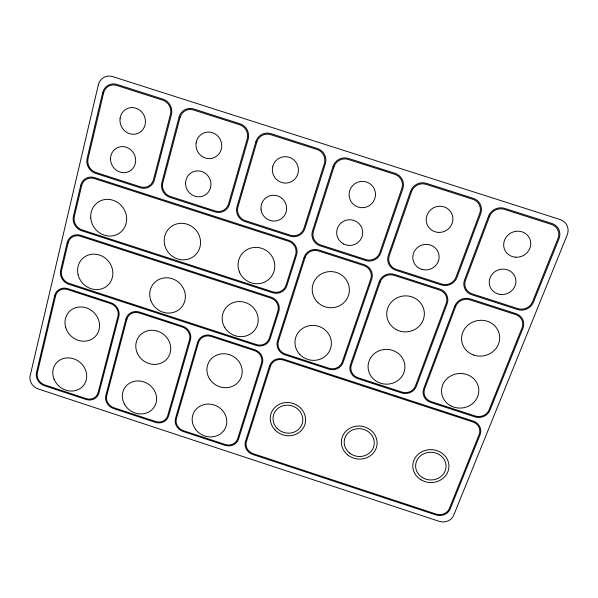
<?xml version="1.0" encoding="UTF-8"?>
<svg xmlns="http://www.w3.org/2000/svg" width="598" height="598" viewBox="0 0 598 598"><rect width="100%" height="100%" fill="white"/><g stroke="black" fill="none" stroke-linecap="round" stroke-linejoin="round"><path stroke-width="0.9" d="M98.311 84.931L30.154 375.723A11.1 9.897 39.7 0 0 38.182 388.932L439.216 521.336A11.295 10.106 2.9 0 0 453.635 515.394L567.203 234.909A12.864 11.975 -28.2 0 0 560.064 219.511L112.633 76.581A12.64 11.683 68.6 0 0 98.311 84.931M54.672 295.636L36.5 372.502A11.123 9.942 39.7 0 0 44.521 385.755L85.985 399.434A11.093 10.002 36.7 0 0 98.909 393.08L118.823 316.611A11.437 10.525 42.2 0 0 110.779 302.708L67.851 288.685A11.474 10.443 45.2 0 0 54.672 295.636M67.2 242.616L60.667 270.244A11.594 10.607 47.5 0 0 68.905 284.312L256.071 345.42A11.482 10.914 25.4 0 0 270.214 338.588L278.78 311.416A11.586 11.115 26.5 0 0 271.088 297.169L80.678 235.32A11.736 10.786 50.2 0 0 67.2 242.616M80.752 185.275L73.427 216.282A11.87 10.951 53 0 0 81.769 230.783L272.479 292.699A11.691 11.317 28.2 0 0 286.95 285.53L296.571 255.04A11.818 11.556 31.8 0 0 288.789 240.314L94.551 177.606A12.035 11.138 56.6 0 0 80.752 185.275M102.632 92.735L87.114 158.388A12.192 11.295 59.9 0 0 95.568 173.368L140.246 187.779A12.124 11.407 59 0 0 154.381 180.073L171.394 114.749A12.521 11.781 69.2 0 0 162.97 99.148L116.946 84.438A12.588 11.661 68 0 0 102.632 92.735M55.554 295.92L37.36 372.786A10.196 9.112 39.7 0 0 44.715 384.933L86.194 398.619A10.166 9.172 36.7 0 0 98.042 392.789L117.933 316.32A10.48 9.65 42.2 0 0 110.555 303.575L67.641 289.552A10.517 9.575 45.2 0 0 55.554 295.92M68.105 242.908L61.564 270.543A10.629 9.725 47.5 0 0 69.114 283.43L256.34 344.553A10.525 10.002 25.4 0 0 269.302 338.289L277.868 311.117A10.622 10.188 26.5 0 0 270.812 298.058L80.461 236.225A10.757 9.889 50.2 0 0 68.105 242.908M81.679 185.574L74.339 216.581A10.884 10.039 53 0 0 81.986 229.879L272.763 291.809A10.719 10.375 28.2 0 0 286.023 285.231L295.636 254.733A10.831 10.592 31.8 0 0 288.498 241.241L94.327 178.548A11.033 10.211 56.6 0 0 81.679 185.574M103.581 93.041L88.041 158.687A11.175 10.353 59.9 0 0 95.8 172.418L140.485 186.845A11.115 10.458 59 0 0 153.447 179.766L170.437 114.442A11.482 10.794 69.2 0 0 162.716 100.15L116.7 85.439A11.541 10.689 68 0 0 103.581 93.041M125.969 318.951L105.861 395.368A11.078 10.039 34.5 0 0 113.687 408.576L155.331 422.315A11.07 10.091 30.7 0 0 168.554 416.036L190.418 340.023A11.384 10.637 35 0 0 182.592 326.164L139.469 312.074A11.407 10.577 39.7 0 0 125.969 318.951M179.056 117.201L161.879 182.487A12.08 11.482 58 0 0 170.101 197.415L214.988 211.901A12.02 11.586 55.4 0 0 229.468 204.269L248.155 139.312A12.409 11.967 72.8 0 0 239.977 123.764L193.73 108.986A12.476 11.855 70.2 0 0 179.056 117.201M126.866 319.242L106.728 395.659A10.159 9.209 34.5 0 0 113.904 407.761L155.555 421.508A10.144 9.254 30.7 0 0 167.679 415.745L189.521 339.731A10.435 9.755 35 0 0 182.345 327.024L139.237 312.941A10.458 9.695 39.7 0 0 126.866 319.242M180.013 117.507L162.813 182.786A11.078 10.525 58 0 0 170.355 196.48L215.258 210.967A11.018 10.622 55.4 0 0 228.533 203.97L247.198 139.005A11.377 10.973 72.8 0 0 239.701 124.758L193.46 109.98A11.437 10.869 70.2 0 0 180.013 117.507M197.594 342.37L175.535 418.338A11.063 10.121 27.9 0 0 183.152 431.494L224.983 445.301A11.07 10.159 23.3 0 0 238.505 439.096L262.335 363.539A11.377 10.719 24.6 0 0 254.733 349.725L211.408 335.575A11.377 10.682 31.2 0 0 197.594 342.37M255.854 141.778L237.002 206.699A11.982 11.661 52 0 0 244.986 221.581L290.09 236.135A11.93 11.758 38.7 0 0 304.92 228.586L325.29 164.002A12.311 12.154 88.9 0 0 317.366 148.506L270.887 133.646A12.371 12.05 75.9 0 0 255.854 141.778M198.491 342.661L176.403 418.622A10.144 9.276 27.9 0 0 183.392 430.695L225.229 444.493A10.151 9.306 23.3 0 0 237.623 438.805L261.438 363.248A10.428 9.83 24.6 0 0 254.464 350.585L211.154 336.435A10.428 9.785 31.2 0 0 198.491 342.661M256.819 142.085L237.937 206.998A10.981 10.689 52 0 0 245.262 220.647L290.381 235.208A10.936 10.779 38.6 0 0 303.971 228.279L324.325 163.695A11.287 11.138 88.9 0 0 317.06 149.493L270.595 134.64A11.34 11.041 75.9 0 0 256.819 142.085M269.549 365.901L245.516 441.406A11.085 10.173 20.2 0 0 252.924 454.525L435.793 514.871A11.31 10.144 2.9 0 0 450.227 508.891L480.082 434.746A11.668 10.674 -2.7 0 0 473.138 421.067L283.676 359.181A11.392 10.742 20 0 0 269.549 365.901M304.068 257.461L277.487 340.957A11.489 10.928 19.8 0 0 285.067 354.883L328.653 369.116A11.526 10.936 11.7 0 0 343.117 362.366L371.679 279.311A11.885 11.571 1.6 0 0 364.137 264.645L318.884 250.031A11.825 11.579 18.7 0 0 304.068 257.461M333.026 166.476L312.477 231.022A11.93 11.788 17.3 0 0 320.229 245.86L365.55 260.489A12.012 11.766 -6.4 0 0 380.724 253.021L402.805 188.811A12.401 12.162 -39.2 0 0 395.136 173.36L348.432 158.433A12.311 12.192 -65.5 0 0 333.026 166.476M270.453 366.193L246.391 441.698A10.159 9.321 20.2 0 0 253.186 453.718L436.106 514.078A10.368 9.299 2.9 0 0 449.337 508.599L479.17 434.447A10.697 9.785 -2.7 0 0 472.809 421.911L283.4 360.041A10.443 9.845 20 0 0 270.453 366.193M305.002 257.76L278.399 341.256A10.532 10.017 19.8 0 0 285.343 354.023L328.945 368.256A10.57 10.024 11.7 0 0 342.206 362.067L370.738 279.012A10.899 10.607 1.6 0 0 363.823 265.564L318.584 250.958A10.839 10.614 18.7 0 0 305.002 257.76M333.998 166.79L313.427 231.329A10.936 10.809 17.3 0 0 320.528 244.933L365.864 259.562A11.011 10.786 -6.4 0 0 379.775 252.715L401.834 188.497A11.362 11.145 -39.2 0 0 394.807 174.339L348.111 159.419A11.287 11.175 -65.5 0 0 333.998 166.79M379.214 281.748L350.428 364.75A11.571 10.928 7 0 0 357.783 378.624L401.572 392.923A11.639 10.906 1.3 0 0 416.365 386.248L447.147 303.709A12.05 11.497 -10.6 0 0 439.844 289.081L394.374 274.407A11.945 11.549 -5 0 0 379.214 281.748M410.579 191.3L388.326 255.473A12.08 11.728 -12.1 0 0 395.831 270.259L441.369 284.954A12.192 11.668 -16 0 0 456.894 277.569L480.702 213.74A12.595 12.057 -30.3 0 0 473.287 198.342L426.352 183.339A12.476 12.117 -33.9 0 0 410.579 191.3M380.156 282.054L351.34 365.049A10.607 10.024 7 0 0 358.082 377.772L401.886 392.071A10.674 10.002 1.3 0 0 415.446 385.949L446.205 303.403A11.048 10.54 -10.6 0 0 439.508 290L394.052 275.327A10.951 10.585 -5 0 0 380.156 282.054M411.551 191.607L389.276 255.78A11.07 10.749 -12.1 0 0 396.153 269.339L441.705 284.035A11.175 10.697 -16 0 0 455.945 277.263L479.723 213.426A11.549 11.048 -30.3 0 0 472.928 199.313L426.008 184.319A11.437 11.108 -33.9 0 0 411.551 191.607M454.712 306.154L423.705 388.648A11.698 10.884 -1.6 0 0 430.829 402.476L474.827 416.843A11.788 10.846 -5 0 0 489.941 410.25L522.973 328.212A12.237 11.399 -14.9 0 0 515.917 313.644L470.23 298.895A12.124 11.459 -12.8 0 0 454.712 306.154M488.514 216.244L464.534 280.036A12.274 11.631 -17.3 0 0 471.792 294.769L517.547 309.54A12.394 11.564 -18.5 0 0 533.431 302.237L558.981 238.796A12.805 11.945 -27.6 0 0 551.827 223.45L504.66 208.373A12.678 12.012 -28.9 0 0 488.514 216.244M455.661 306.46L424.625 388.947A10.719 9.979 -1.6 0 0 431.158 401.624L475.163 415.991A10.809 9.942 -5 0 0 489.022 409.951L522.024 327.906A11.22 10.45 -14.9 0 0 515.551 314.555L469.879 299.807A11.115 10.502 -12.8 0 0 455.661 306.46M489.485 216.551L465.491 280.342A11.25 10.659 -17.3 0 0 472.143 293.857L517.913 308.62A11.362 10.6 -18.5 0 0 532.474 301.93L558.001 238.482A11.736 10.951 -27.6 0 0 551.438 224.414L504.286 209.345A11.624 11.011 -28.9 0 0 489.485 216.551M422.48 477.63A15.227 13.851 2.4 0 0 446.048 467.031A15.227 13.851 2.4 0 0 424.012 453.68A15.227 13.851 2.4 0 0 422.48 477.63M349.479 452.97A15.077 13.896 8.9 0 0 374.027 445.428A15.077 13.896 8.9 0 0 354.166 429.357A15.077 13.896 8.9 0 0 349.479 452.97M276.979 428.205A14.972 13.896 17.4 0 0 302.132 423.9A14.972 13.896 17.4 0 0 284.663 405.392A14.972 13.896 17.4 0 0 276.979 428.205M515.79 257.222A13.679 12.872 -25.5 0 0 529.574 238.363A13.679 12.872 -25.5 0 0 506.259 237.062A13.679 12.872 -25.5 0 0 515.79 257.222M438.454 232.39A13.455 12.992 -27.3 0 0 451.647 213.396A13.455 12.992 -27.3 0 0 428.579 212.163A13.455 12.992 -27.3 0 0 438.454 232.39M363.375 207.641A13.238 13.111 -36.3 0 0 373.13 186.942A13.238 13.111 -36.3 0 0 350.353 189.035A13.238 13.111 -36.3 0 0 363.375 207.641M272.763 166.461A13.238 13.014 72 0 0 288.886 182.652A13.238 13.014 72 0 0 294.515 160.541A13.238 13.014 72 0 0 272.763 166.461M196.137 142.862A13.358 12.805 67.6 0 0 213.471 157.887A13.358 12.805 67.6 0 0 216.984 135.29A13.358 12.805 67.6 0 0 196.137 142.862M120.078 118.471A13.485 12.595 66.2 0 0 137.54 133.511A13.485 12.595 66.2 0 0 140.508 110.794A13.485 12.595 66.2 0 0 120.078 118.471M110.525 159.023A13.231 12.356 60.8 0 0 129.497 171.222A13.231 12.356 60.8 0 0 129.265 148.678A13.231 12.356 60.8 0 0 110.525 159.023M499.352 294.276A13.425 12.625 -19.5 0 0 515.386 277.846A13.425 12.625 -19.5 0 0 492.976 273.353A13.425 12.625 -19.5 0 0 499.352 294.276M422.136 269.459A13.208 12.745 -16.9 0 0 438.768 253.993A13.208 12.745 -16.9 0 0 416.941 248.006A13.208 12.745 -16.9 0 0 422.136 269.459M343.611 243.962A13.006 12.842 -2.2 0 0 362.687 232.106A13.006 12.842 -2.2 0 0 342.766 221.731A13.006 12.842 -2.2 0 0 343.611 243.962M261.012 209.315A12.999 12.76 51.3 0 0 281.374 218.719A12.999 12.76 51.3 0 0 278.989 196.458A12.999 12.76 51.3 0 0 261.012 209.315M185.559 183.19A13.111 12.558 59 0 0 204.479 195.389A13.111 12.558 59 0 0 204.755 172.957A13.111 12.558 59 0 0 185.559 183.19M473.519 354.988A19.099 17.873 -10.9 0 0 499.502 335.246A19.099 17.873 -10.9 0 0 468.877 324.378A19.099 17.873 -10.9 0 0 473.519 354.988M396.444 329.7A18.83 18.007 -4.2 0 0 424.356 313.412A18.83 18.007 -4.2 0 0 395.816 298.514A18.83 18.007 -4.2 0 0 396.444 329.7M317.874 302.521A18.62 18.075 11.9 0 0 348.843 294.261A18.62 18.075 11.9 0 0 325.686 272.202A18.62 18.075 11.9 0 0 317.874 302.521M239.454 272.06A18.583 17.985 35.3 0 0 271.036 277.031A18.583 17.985 35.3 0 0 258.755 247.602A18.583 17.985 35.3 0 0 239.454 272.06M164.57 244.388A18.68 17.761 47.9 0 0 194.477 255.809A18.68 17.761 47.9 0 0 188.078 224.534A18.68 17.761 47.9 0 0 164.57 244.388M90.754 217.986A18.822 17.506 53.1 0 0 118.965 233.459A18.822 17.506 53.1 0 0 116.326 201.668A18.822 17.506 53.1 0 0 90.754 217.986M78.061 274.527A18.389 16.961 47 0 0 107.319 285.717A18.389 16.961 47 0 0 100.307 255.346A18.389 16.961 47 0 0 78.061 274.527M150.816 300.473A18.284 17.178 40.7 0 0 181.231 307.551A18.284 17.178 40.7 0 0 170.594 278.249A18.284 17.178 40.7 0 0 150.816 300.473M224.781 327.532A18.232 17.349 29.9 0 0 255.974 328.227A18.232 17.349 29.9 0 0 239.835 301.534A18.232 17.349 29.9 0 0 224.781 327.532M299.68 354.3A18.276 17.424 15.3 0 0 330.522 348.634A18.276 17.424 15.3 0 0 309.345 325.701A18.276 17.424 15.3 0 0 299.68 354.3M375.477 380.642A18.433 17.394 3.1 0 0 404.809 368.929A18.433 17.394 3.1 0 0 379.237 350.742A18.433 17.394 3.1 0 0 375.477 380.642M450.907 405.893A18.658 17.297 -4.4 0 0 478.826 390.509A18.658 17.297 -4.4 0 0 450.787 375.918A18.658 17.297 -4.4 0 0 450.907 405.893M209.494 378.758A17.895 16.737 27.3 0 0 240.067 379.633A17.895 16.737 27.3 0 0 224.123 353.732A17.895 16.737 27.3 0 0 209.494 378.758M137.353 353.269A17.925 16.595 36.1 0 0 167.477 358.247A17.925 16.595 36.1 0 0 154.927 330.522A17.925 16.595 36.1 0 0 137.353 353.269M65.773 327.741A18 16.415 42.3 0 0 95.03 336.764A18 16.415 42.3 0 0 85.977 307.746A18 16.415 42.3 0 0 65.773 327.741M53.999 379.05A17.641 15.877 38.8 0 0 83.1 385.994A17.641 15.877 38.8 0 0 72.141 358.374A17.641 15.877 38.8 0 0 53.999 379.05M124.444 404.143A17.589 16.034 33.1 0 0 154.127 407.141A17.589 16.034 33.1 0 0 139.812 381.008A17.589 16.034 33.1 0 0 124.444 404.143M195.434 429.2A17.574 16.153 25.8 0 0 225.274 428.213A17.574 16.153 25.8 0 0 207.738 404.076A17.574 16.153 25.8 0 0 195.434 429.2M347.655 454.884A17.903 16.505 8.9 0 0 376.815 445.951A17.903 16.505 8.9 0 0 353.239 426.845A17.903 16.505 8.9 0 0 347.655 454.884M274.931 429.857A17.783 16.505 17.4 0 0 304.801 424.774A17.783 16.505 17.4 0 0 284.08 402.775A17.783 16.505 17.4 0 0 274.931 429.857M420.91 479.753A18.082 16.452 2.4 0 0 448.904 467.188A18.082 16.452 2.4 0 0 422.764 451.318A18.082 16.452 2.4 0 0 420.91 479.753"/></g></svg>
